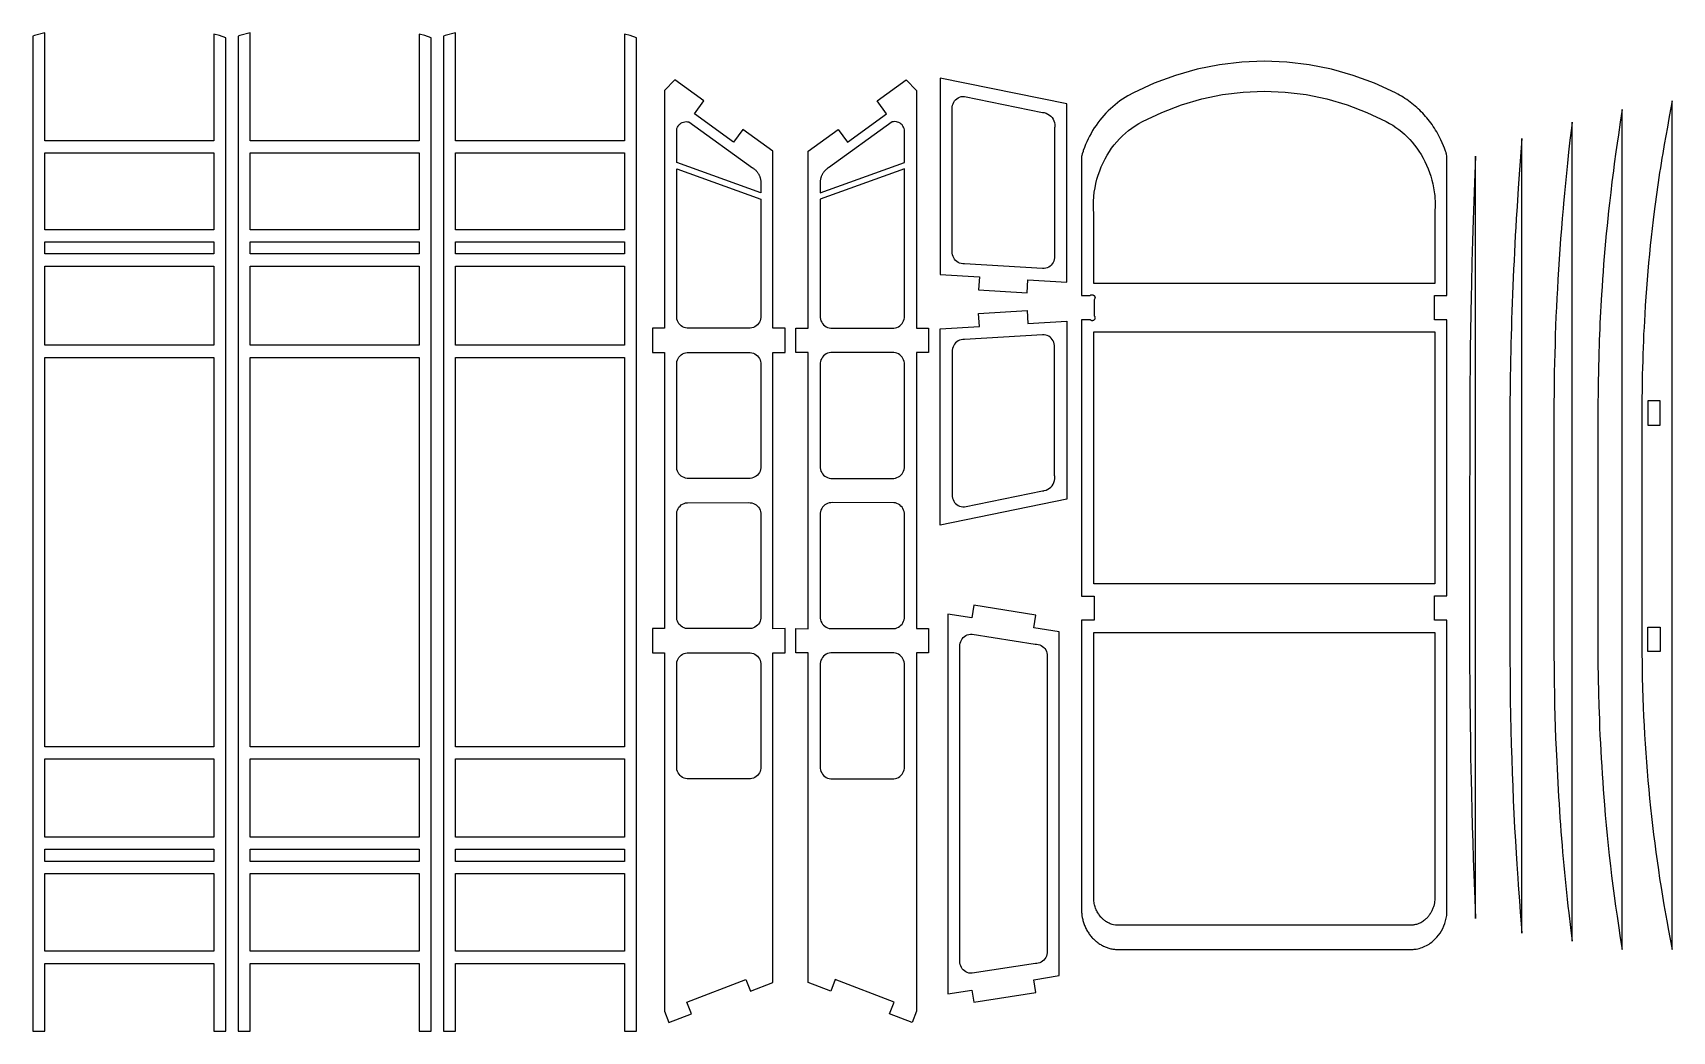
# Model space of a CAD drawing. Extents: x -70 to 101, y -106 to 32.
# Drawn here: x -70.3 to -2.7, y -8.7 to 32.5 of the extents above; entities that cross this region are included whole.
import ezdxf

# ---------------------------------------------------------------- set-up
doc = ezdxf.new("R2010")
doc.units = 0
doc.layers.get('0').update_dxf_attribs({"linetype": 'CONTINUOUS'})
doc.layers.add('SECTIONCUTEDGES', color=18, linetype='CONTINUOUS')

msp = doc.modelspace()

# ---------------------------------------------------------------- linework, layer by layer
for points in [[(-29.274, 21.748), (-29.242, 22.28), (-27.636, 22.184), (-27.636, 29.531), (-32.856, 30.601), (-32.856, 22.498), (-31.238, 22.401), (-31.27, 21.869)], [(-69.784, 24.344), (-69.784, 27.511), (-62.815, 27.511), (-62.815, 24.344)], [(-61.316, 24.344), (-61.316, 27.511), (-54.346, 27.511), (-54.346, 24.344)], [(-69.784, 23.345), (-69.784, 23.845), (-62.815, 23.845), (-62.815, 23.345)], [(-61.316, 23.345), (-61.316, 23.845), (-54.346, 23.845), (-54.346, 23.345)], [(-52.847, 23.345), (-52.847, 23.845), (-45.878, 23.845), (-45.878, 23.345)], [(-3.163, 17.285), (-3.663, 17.285), (-3.663, 16.282), (-3.163, 16.282)], [(-3.163, 6.944), (-3.663, 6.944), (-3.663, 7.946), (-3.163, 7.946)], [(-69.784, -1.708), (-69.784, -1.209), (-62.815, -1.209), (-62.815, -1.708)], [(-61.316, -1.708), (-61.316, -1.209), (-54.346, -1.209), (-54.346, -1.708)], [(-52.847, -1.708), (-52.847, -1.209), (-45.878, -1.209), (-45.878, -1.708)]]:
    msp.add_lwpolyline(points, close=True)
at = {"layer": 'SECTIONCUTEDGES'}
for points in [[(-70.284, -8.713), (-69.784, -8.713), (-69.784, -5.915), (-62.815, -5.915), (-62.815, -8.713), (-62.315, -8.713), (-62.315, 32.265), (-62.58, 32.356), (-62.815, 32.418), (-62.815, 28.011), (-69.784, 28.011), (-69.784, 32.468), (-70.22, 32.352), (-70.284, 32.33)], [(-61.815, -8.713), (-61.316, -8.713), (-61.316, -5.915), (-54.346, -5.915), (-54.346, -8.713), (-53.847, -8.713), (-53.847, 32.265), (-54.112, 32.356), (-54.346, 32.418), (-54.346, 28.011), (-61.316, 28.011), (-61.316, 32.468), (-61.749, 32.353), (-61.815, 32.33)], [(-53.347, -8.713), (-52.847, -8.713), (-52.847, -5.915), (-45.878, -5.915), (-45.878, -8.713), (-45.378, -8.713), (-45.378, 32.265), (-45.643, 32.356), (-45.878, 32.418), (-45.878, 28.011), (-52.847, 28.011), (-52.847, 32.468), (-53.274, 32.355), (-53.347, 32.33)], [(-26.535, -4.904), (-26.505, -4.934), (-26.473, -4.964), (-26.441, -4.992), (-26.408, -5.019), (-26.374, -5.046), (-26.34, -5.071), (-26.305, -5.095), (-26.269, -5.119), (-26.233, -5.141), (-26.196, -5.163), (-26.158, -5.183), (-26.12, -5.203), (-26.084, -5.22), (-26.047, -5.236), (-26.01, -5.251), (-25.972, -5.265), (-25.934, -5.278), (-25.895, -5.289), (-25.857, -5.3), (-25.817, -5.309), (-25.778, -5.317), (-25.739, -5.324), (-25.699, -5.33), (-25.659, -5.335), (-25.625, -5.338), (-13.357, -5.338), (-13.343, -5.338), (-13.305, -5.334), (-13.219, -5.322), (-13.157, -5.31), (-13.095, -5.295), (-13.034, -5.278), (-12.974, -5.258), (-12.916, -5.235), (-12.858, -5.209), (-12.801, -5.181), (-12.746, -5.15), (-12.692, -5.117), (-12.64, -5.082), (-12.579, -5.036), (-12.551, -5.013), (-12.449, -4.92), (-12.373, -4.839), (-12.303, -4.753), (-12.238, -4.663), (-12.179, -4.569), (-12.126, -4.471), (-12.08, -4.37), (-12.04, -4.266), (-12.008, -4.16), (-11.982, -4.052), (-11.963, -3.942), (-11.952, -3.831), (-11.952, 8.243), (-12.467, 8.243), (-12.467, 9.242), (-11.952, 9.242), (-11.952, 20.635), (-12.467, 20.635), (-12.467, 21.634), (-11.952, 21.634), (-11.952, 27.383), (-11.967, 27.461), (-11.98, 27.508), (-11.988, 27.531), (-12.01, 27.592), (-12.052, 27.704), (-12.093, 27.809), (-12.144, 27.93), (-12.199, 28.051), (-12.239, 28.134), (-12.281, 28.216), (-12.325, 28.297), (-12.371, 28.377), (-12.418, 28.456), (-12.467, 28.534), (-12.515, 28.607), (-12.565, 28.679), (-12.616, 28.749), (-12.668, 28.819), (-12.722, 28.887), (-12.777, 28.954), (-12.834, 29.02), (-12.892, 29.085), (-12.951, 29.149), (-13.012, 29.211), (-13.074, 29.272), (-13.137, 29.332), (-13.201, 29.391), (-13.267, 29.448), (-13.333, 29.503), (-13.401, 29.557), (-13.47, 29.61), (-13.54, 29.662), (-13.611, 29.711), (-13.683, 29.76), (-13.756, 29.807), (-13.83, 29.852), (-13.905, 29.896), (-13.981, 29.938), (-14.076, 29.988), (-14.944, 30.387), (-15.822, 30.712), (-16.721, 30.965), (-17.634, 31.148), (-18.558, 31.257), (-19.486, 31.294), (-20.414, 31.257), (-21.338, 31.148), (-22.251, 30.965), (-23.15, 30.712), (-24.028, 30.387), (-24.885, 29.994), (-25.117, 29.866), (-25.227, 29.8), (-25.334, 29.73), (-25.439, 29.656), (-25.542, 29.58), (-25.642, 29.5), (-25.74, 29.417), (-25.835, 29.331), (-25.927, 29.243), (-26.017, 29.151), (-26.104, 29.057), (-26.188, 28.96), (-26.27, 28.859), (-26.349, 28.756), (-26.424, 28.65), (-26.497, 28.543), (-26.566, 28.433), (-26.632, 28.321), (-26.694, 28.207), (-26.753, 28.091), (-26.808, 27.973), (-26.86, 27.854), (-26.908, 27.733), (-26.952, 27.611), (-26.963, 27.578), (-26.996, 27.477), (-27.017, 27.405), (-27.019, 27.394), (-27.02, 27.385), (-27.02, 21.627), (-26.682, 21.627), (-26.678, 21.629), (-26.675, 21.633), (-26.662, 21.643), (-26.657, 21.647), (-26.645, 21.653), (-26.632, 21.658), (-26.619, 21.661), (-26.606, 21.663), (-26.592, 21.664), (-26.579, 21.663), (-26.565, 21.66), (-26.552, 21.656), (-26.539, 21.651), (-26.527, 21.644), (-26.514, 21.634), (-26.506, 21.627), (-26.495, 21.615), (-26.49, 21.607), (-26.485, 21.599), (-26.481, 21.591), (-26.477, 21.583), (-26.474, 21.574), (-26.472, 21.565), (-26.47, 21.556), (-26.469, 21.547), (-26.469, 21.538), (-26.47, 21.526), (-26.473, 21.513), (-26.476, 21.505), (-26.504, 21.455), (-26.506, 21.45), (-26.506, 20.804), (-26.504, 20.801), (-26.497, 20.796), (-26.49, 20.786), (-26.486, 20.779), (-26.481, 20.77), (-26.476, 20.756), (-26.472, 20.743), (-26.47, 20.731), (-26.469, 20.718), (-26.469, 20.706), (-26.471, 20.694), (-26.474, 20.682), (-26.477, 20.671), (-26.482, 20.659), (-26.488, 20.649), (-26.495, 20.639), (-26.506, 20.627), (-26.512, 20.621), (-26.522, 20.613), (-26.533, 20.606), (-26.544, 20.601), (-26.557, 20.596), (-26.569, 20.593), (-26.582, 20.591), (-26.595, 20.591), (-26.606, 20.592), (-26.622, 20.596), (-26.626, 20.598), (-26.675, 20.625), (-26.682, 20.627), (-27.02, 20.627), (-27.02, 9.234), (-26.506, 9.234), (-26.506, 8.235), (-27.02, 8.235), (-27.02, -3.831), (-27.019, -3.847), (-27.016, -3.886), (-27.006, -3.959), (-26.996, -4.019), (-26.988, -4.062), (-26.978, -4.105), (-26.967, -4.148), (-26.955, -4.191), (-26.942, -4.233), (-26.928, -4.275), (-26.913, -4.317), (-26.897, -4.358), (-26.88, -4.399), (-26.861, -4.439), (-26.842, -4.479), (-26.821, -4.518), (-26.8, -4.556), (-26.778, -4.594), (-26.755, -4.631), (-26.73, -4.668), (-26.705, -4.704), (-26.679, -4.739), (-26.652, -4.774), (-26.624, -4.807), (-26.595, -4.841), (-26.566, -4.873)], [(-44.044, -8.358), (-43.113, -7.999), (-43.301, -7.508), (-40.874, -6.573), (-40.685, -7.064), (-39.753, -6.705), (-39.754, 6.892), (-39.254, 6.892), (-39.254, 7.891), (-39.754, 7.89), (-39.754, 19.284), (-39.254, 19.284), (-39.254, 20.283), (-39.754, 20.283), (-39.754, 27.589), (-40.991, 28.486), (-41.374, 27.957), (-42.993, 29.13), (-42.608, 29.662), (-43.794, 30.521), (-44.224, 30.092), (-44.224, 20.283), (-44.224, 20.282), (-44.724, 20.283), (-44.724, 19.284), (-44.224, 19.284), (-44.224, 7.891), (-44.724, 7.891), (-44.724, 6.892), (-44.224, 6.892), (-44.224, -7.891)], [(-38.304, -6.705), (-38.304, 6.892), (-38.804, 6.892), (-38.804, 7.891), (-38.304, 7.89), (-38.304, 19.284), (-38.803, 19.284), (-38.803, 20.283), (-38.304, 20.283), (-38.304, 27.589), (-37.066, 28.486), (-36.683, 27.957), (-35.064, 29.13), (-35.449, 29.662), (-34.263, 30.521), (-33.833, 30.092), (-33.833, 20.283), (-33.833, 20.282), (-33.333, 20.283), (-33.333, 19.284), (-33.833, 19.284), (-33.833, 7.891), (-33.334, 7.891), (-33.334, 6.892), (-33.833, 6.892), (-33.833, -7.891), (-34.013, -8.358), (-34.945, -7.999), (-34.756, -7.508), (-37.183, -6.573), (-37.372, -7.064)], [(-32.261, 23.128), (-32.297, 23.183), (-32.325, 23.243), (-32.344, 23.306), (-32.355, 23.373), (-32.356, 29.356), (-32.355, 29.411), (-32.344, 29.478), (-32.325, 29.541), (-32.297, 29.601), (-32.261, 29.657), (-32.217, 29.707), (-32.167, 29.75), (-32.112, 29.786), (-32.052, 29.814), (-31.989, 29.834), (-31.924, 29.844), (-31.857, 29.846), (-28.634, 29.185), (-28.618, 29.182), (-28.578, 29.177), (-28.563, 29.174), (-28.485, 29.151), (-28.415, 29.118), (-28.35, 29.077), (-28.292, 29.027), (-28.241, 28.969), (-28.199, 28.905), (-28.166, 28.835), (-28.142, 28.762), (-28.129, 28.686), (-28.127, 28.609), (-28.128, 28.596), (-28.135, 28.545), (-28.136, 23.215), (-28.136, 23.185), (-28.148, 23.112), (-28.167, 23.049), (-28.195, 22.989), (-28.231, 22.934), (-28.275, 22.884), (-28.325, 22.84), (-28.38, 22.804), (-28.44, 22.776), (-28.503, 22.757), (-28.568, 22.746), (-28.634, 22.744), (-31.858, 22.938), (-31.916, 22.939), (-31.989, 22.951), (-32.052, 22.97), (-32.112, 22.998), (-32.167, 23.034), (-32.217, 23.078)], [(-26.52, 22.126), (-26.52, 24.921), (-26.521, 24.957), (-26.523, 25.029), (-26.533, 25.173), (-26.536, 25.245), (-26.537, 25.335), (-26.533, 25.507), (-26.518, 25.714), (-26.497, 25.894), (-26.468, 26.073), (-26.431, 26.25), (-26.387, 26.426), (-26.335, 26.599), (-26.276, 26.77), (-26.209, 26.939), (-26.135, 27.104), (-26.054, 27.266), (-25.966, 27.424), (-25.877, 27.568), (-25.782, 27.707), (-25.68, 27.842), (-25.572, 27.973), (-25.458, 28.098), (-25.338, 28.217), (-25.213, 28.331), (-25.083, 28.439), (-24.948, 28.54), (-24.808, 28.636), (-24.664, 28.724), (-24.516, 28.806), (-23.719, 29.185), (-22.899, 29.498), (-22.062, 29.743), (-21.211, 29.918), (-20.351, 30.024), (-19.486, 30.059), (-18.621, 30.024), (-17.761, 29.918), (-16.91, 29.743), (-16.073, 29.498), (-15.253, 29.185), (-14.455, 28.806), (-14.321, 28.732), (-14.19, 28.652), (-14.062, 28.567), (-13.938, 28.477), (-13.818, 28.381), (-13.702, 28.281), (-13.591, 28.175), (-13.484, 28.065), (-13.382, 27.95), (-13.285, 27.832), (-13.193, 27.709), (-13.106, 27.582), (-13.019, 27.444), (-12.938, 27.302), (-12.863, 27.157), (-12.793, 27.009), (-12.73, 26.858), (-12.672, 26.706), (-12.62, 26.551), (-12.575, 26.393), (-12.536, 26.235), (-12.503, 26.075), (-12.477, 25.913), (-12.466, 25.826), (-12.457, 25.751), (-12.45, 25.678), (-12.447, 25.62), (-12.443, 25.537), (-12.442, 25.399), (-12.45, 25.026), (-12.452, 22.126)], [(-4.726, -5.338), (-4.726, 29.307), (-4.805, 28.784), (-4.882, 28.26), (-4.932, 27.911), (-4.981, 27.562), (-5.049, 27.064), (-5.087, 26.769), (-5.144, 26.326), (-5.197, 25.883), (-5.248, 25.439), (-5.283, 25.126), (-5.316, 24.812), (-5.348, 24.499), (-5.379, 24.185), (-5.408, 23.872), (-5.436, 23.558), (-5.463, 23.244), (-5.488, 22.93), (-5.512, 22.615), (-5.535, 22.301), (-5.556, 21.987), (-5.576, 21.672), (-5.59, 21.437), (-5.603, 21.201), (-5.616, 20.965), (-5.628, 20.729), (-5.639, 20.494), (-5.65, 20.258), (-5.66, 20.022), (-5.669, 19.786), (-5.677, 19.55), (-5.685, 19.314), (-5.691, 19.078), (-5.701, 18.682), (-5.705, 18.521), (-5.714, 18.039), (-5.72, 17.604), (-5.723, 17.193), (-5.724, 17.056), (-5.724, 6.821), (-5.722, 6.495), (-5.713, 5.843), (-5.701, 5.262), (-5.685, 4.682), (-5.677, 4.449), (-5.666, 4.13), (-5.653, 3.81), (-5.639, 3.491), (-5.624, 3.171), (-5.607, 2.852), (-5.589, 2.533), (-5.57, 2.213), (-5.55, 1.894), (-5.528, 1.575), (-5.505, 1.256), (-5.481, 0.937), (-5.455, 0.619), (-5.42, 0.201), (-5.382, -0.217), (-5.342, -0.634), (-5.299, -1.052), (-5.255, -1.469), (-5.207, -1.886), (-5.158, -2.302), (-5.106, -2.718), (-5.052, -3.134), (-4.996, -3.55), (-4.937, -3.965), (-4.851, -4.54), (-4.814, -4.78)], [(-2.66, -5.338), (-2.66, 29.659), (-2.729, 29.299), (-2.795, 28.939), (-2.861, 28.578), (-2.925, 28.218), (-2.988, 27.857), (-3.049, 27.496), (-3.083, 27.296), (-3.115, 27.097), (-3.147, 26.898), (-3.178, 26.699), (-3.209, 26.499), (-3.239, 26.3), (-3.268, 26.1), (-3.296, 25.9), (-3.324, 25.7), (-3.351, 25.5), (-3.378, 25.3), (-3.404, 25.1), (-3.448, 24.748), (-3.489, 24.396), (-3.529, 24.043), (-3.567, 23.691), (-3.603, 23.338), (-3.636, 22.985), (-3.668, 22.631), (-3.697, 22.278), (-3.725, 21.924), (-3.75, 21.571), (-3.774, 21.217), (-3.795, 20.863), (-3.81, 20.587), (-3.824, 20.311), (-3.838, 20.035), (-3.849, 19.759), (-3.86, 19.483), (-3.87, 19.207), (-3.879, 18.931), (-3.886, 18.655), (-3.893, 18.379), (-3.898, 18.103), (-3.902, 17.827), (-3.907, 17.284), (-3.907, 6.891), (-3.903, 6.461), (-3.902, 6.353), (-3.893, 5.876), (-3.882, 5.453), (-3.868, 5.029), (-3.854, 4.652), (-3.838, 4.274), (-3.819, 3.896), (-3.798, 3.519), (-3.775, 3.141), (-3.75, 2.764), (-3.722, 2.387), (-3.693, 2.01), (-3.661, 1.633), (-3.627, 1.256), (-3.591, 0.88), (-3.553, 0.504), (-3.514, 0.138), (-3.472, -0.228), (-3.429, -0.594), (-3.383, -0.959), (-3.335, -1.324), (-3.285, -1.689), (-3.232, -2.053), (-3.178, -2.417), (-3.121, -2.781), (-3.062, -3.144), (-3.001, -3.507), (-2.887, -4.155), (-2.813, -4.553), (-2.755, -4.852)], [(-43.724, 27.117), (-43.724, 28.434), (-43.723, 28.461), (-43.712, 28.517), (-43.693, 28.57), (-43.666, 28.62), (-43.633, 28.665), (-43.594, 28.705), (-43.549, 28.74), (-43.5, 28.767), (-43.448, 28.787), (-43.393, 28.8), (-43.337, 28.804), (-43.281, 28.8), (-43.226, 28.789), (-40.597, 26.904), (-40.559, 26.879), (-40.537, 26.862), (-40.518, 26.847), (-40.5, 26.831), (-40.483, 26.815), (-40.466, 26.798), (-40.449, 26.781), (-40.434, 26.764), (-40.418, 26.745), (-40.404, 26.727), (-40.389, 26.708), (-40.376, 26.688), (-40.363, 26.668), (-40.351, 26.648), (-40.339, 26.627), (-40.328, 26.606), (-40.318, 26.585), (-40.308, 26.563), (-40.3, 26.541), (-40.291, 26.519), (-40.284, 26.496), (-40.277, 26.473), (-40.271, 26.45), (-40.266, 26.427), (-40.261, 26.404), (-40.256, 26.371), (-40.254, 26.355), (-40.253, 25.872)], [(-37.804, 25.872), (-34.333, 27.117), (-34.333, 28.434), (-34.334, 28.461), (-34.345, 28.517), (-34.364, 28.57), (-34.391, 28.62), (-34.424, 28.665), (-34.463, 28.705), (-34.508, 28.74), (-34.557, 28.767), (-34.61, 28.787), (-34.664, 28.8), (-34.72, 28.804), (-34.777, 28.8), (-34.832, 28.789), (-37.46, 26.904), (-37.498, 26.879), (-37.521, 26.862), (-37.539, 26.847), (-37.557, 26.831), (-37.574, 26.815), (-37.591, 26.798), (-37.608, 26.781), (-37.624, 26.764), (-37.639, 26.745), (-37.654, 26.727), (-37.668, 26.708), (-37.681, 26.688), (-37.694, 26.668), (-37.706, 26.648), (-37.718, 26.627), (-37.729, 26.606), (-37.739, 26.585), (-37.749, 26.563), (-37.758, 26.541), (-37.766, 26.519), (-37.773, 26.496), (-37.78, 26.473), (-37.786, 26.45), (-37.791, 26.427), (-37.796, 26.404), (-37.801, 26.371), (-37.803, 26.355)], [(-6.791, -4.997), (-6.791, 28.784), (-6.82, 28.537), (-6.877, 28.044), (-6.932, 27.55), (-6.981, 27.095), (-7.024, 26.68), (-7.065, 26.264), (-7.105, 25.848), (-7.143, 25.432), (-7.161, 25.224), (-7.197, 24.808), (-7.231, 24.389), (-7.264, 23.969), (-7.295, 23.55), (-7.324, 23.13), (-7.351, 22.71), (-7.376, 22.29), (-7.398, 21.908), (-7.418, 21.527), (-7.437, 21.145), (-7.454, 20.763), (-7.469, 20.381), (-7.483, 19.999), (-7.495, 19.617), (-7.506, 19.235), (-7.516, 18.853), (-7.523, 18.471), (-7.53, 18.089), (-7.535, 17.631), (-7.538, 17.183), (-7.54, 16.839), (-7.54, 6.859), (-7.536, 6.262), (-7.529, 5.664), (-7.52, 5.198), (-7.51, 4.742), (-7.498, 4.287), (-7.484, 3.832), (-7.468, 3.376), (-7.449, 2.921), (-7.426, 2.405), (-7.412, 2.116), (-7.397, 1.827), (-7.382, 1.538), (-7.365, 1.249), (-7.347, 0.961), (-7.329, 0.672), (-7.31, 0.383), (-7.29, 0.095), (-7.269, -0.194), (-7.248, -0.482), (-7.225, -0.771), (-7.202, -1.049), (-7.179, -1.327), (-7.155, -1.605), (-7.13, -1.883), (-7.104, -2.161), (-7.077, -2.439), (-7.05, -2.716), (-7.021, -2.994), (-6.992, -3.271), (-6.962, -3.549), (-6.931, -3.826), (-6.859, -4.439)], [(-9.001, -2.857), (-8.964, -3.332), (-8.927, -3.806), (-8.889, -4.279), (-8.857, -4.673), (-8.857, 28.102), (-8.887, 27.726), (-8.956, 26.822), (-9.011, 26.061), (-9.061, 25.3), (-9.092, 24.801), (-9.113, 24.455), (-9.132, 24.108), (-9.151, 23.762), (-9.169, 23.415), (-9.186, 23.069), (-9.203, 22.722), (-9.218, 22.376), (-9.233, 22.029), (-9.247, 21.683), (-9.261, 21.336), (-9.273, 20.989), (-9.284, 20.656), (-9.295, 20.322), (-9.304, 19.989), (-9.313, 19.655), (-9.321, 19.321), (-9.328, 18.988), (-9.334, 18.654), (-9.34, 18.32), (-9.345, 17.987), (-9.348, 17.653), (-9.352, 17.319), (-9.354, 16.986), (-9.356, 16.573), (-9.357, 16.161), (-9.361, 12.322), (-9.359, 9.428), (-9.352, 6.455), (-9.35, 6.151), (-9.345, 5.542), (-9.338, 4.933), (-9.328, 4.325), (-9.315, 3.716), (-9.3, 3.108), (-9.282, 2.519), (-9.263, 1.951), (-9.241, 1.383), (-9.216, 0.815), (-9.189, 0.247), (-9.159, -0.321), (-9.128, -0.861), (-9.097, -1.373), (-9.069, -1.82), (-9.03, -2.394), (-9.01, -2.681)], [(-52.847, 24.344), (-52.847, 27.511), (-45.878, 27.511), (-45.878, 24.344)], [(-10.829, -2.595), (-10.803, -3.264), (-10.769, -4.068), (-10.769, 27.383), (-10.814, 26.28), (-10.842, 25.518), (-10.869, 24.757), (-10.896, 23.881), (-10.92, 23.006), (-10.942, 22.13), (-10.955, 21.547), (-10.966, 20.963), (-10.981, 20.087), (-10.989, 19.503), (-10.999, 18.627), (-11.004, 18.043), (-11.007, 17.532), (-11.01, 16.872), (-11.02, 11.542), (-11.018, 6.649), (-11.016, 6.217), (-11.014, 5.784), (-11.011, 5.352), (-11.008, 4.919), (-11.001, 4.27), (-10.997, 3.949), (-10.987, 3.306), (-10.977, 2.663), (-10.964, 2.021), (-10.957, 1.699), (-10.942, 1.057), (-10.926, 0.414), (-10.907, -0.255), (-10.887, -0.924), (-10.865, -1.592), (-10.853, -1.927)], [(-43.629, 20.472), (-43.665, 20.528), (-43.693, 20.588), (-43.712, 20.651), (-43.723, 20.716), (-43.724, 20.754), (-43.724, 26.852), (-40.253, 25.607), (-40.253, 20.782), (-40.254, 20.722), (-40.266, 20.651), (-40.285, 20.588), (-40.313, 20.528), (-40.349, 20.472), (-40.393, 20.423), (-40.443, 20.379), (-40.498, 20.343), (-40.558, 20.315), (-40.621, 20.295), (-40.689, 20.285), (-40.743, 20.283), (-43.226, 20.283), (-43.292, 20.285), (-43.357, 20.295), (-43.42, 20.315), (-43.48, 20.343), (-43.535, 20.379), (-43.585, 20.422)], [(-37.708, 20.472), (-37.665, 20.423), (-37.615, 20.379), (-37.559, 20.343), (-37.5, 20.315), (-37.436, 20.295), (-37.368, 20.285), (-37.315, 20.283), (-34.832, 20.283), (-34.766, 20.285), (-34.7, 20.295), (-34.637, 20.315), (-34.577, 20.343), (-34.522, 20.379), (-34.472, 20.422), (-34.429, 20.472), (-34.393, 20.528), (-34.364, 20.588), (-34.345, 20.651), (-34.334, 20.716), (-34.333, 20.754), (-34.333, 26.852), (-37.804, 25.607), (-37.804, 20.782), (-37.803, 20.722), (-37.792, 20.651), (-37.772, 20.588), (-37.744, 20.528)], [(-69.784, 19.577), (-69.784, 22.845), (-62.815, 22.845), (-62.815, 19.577)], [(-61.316, 19.577), (-61.316, 22.845), (-54.346, 22.845), (-54.346, 19.577)], [(-52.847, 19.577), (-52.847, 22.845), (-45.878, 22.845), (-45.878, 19.577)], [(-32.856, 12.157), (-32.856, 20.259), (-31.238, 20.357), (-31.27, 20.889), (-29.274, 21.009), (-29.242, 20.477), (-27.636, 20.574), (-27.636, 13.226)], [(-32.261, 13.101), (-32.217, 13.051), (-32.167, 13.007), (-32.112, 12.971), (-32.052, 12.943), (-31.989, 12.924), (-31.924, 12.913), (-31.857, 12.912), (-28.634, 13.572), (-28.618, 13.575), (-28.578, 13.58), (-28.563, 13.583), (-28.485, 13.606), (-28.415, 13.639), (-28.35, 13.68), (-28.292, 13.731), (-28.241, 13.788), (-28.199, 13.853), (-28.166, 13.922), (-28.142, 13.995), (-28.129, 14.071), (-28.127, 14.148), (-28.128, 14.162), (-28.135, 14.212), (-28.136, 19.542), (-28.136, 19.572), (-28.148, 19.645), (-28.167, 19.708), (-28.195, 19.768), (-28.231, 19.824), (-28.275, 19.873), (-28.325, 19.917), (-28.38, 19.953), (-28.44, 19.981), (-28.503, 20.001), (-28.568, 20.011), (-28.634, 20.013), (-31.858, 19.819), (-31.916, 19.818), (-31.989, 19.807), (-32.052, 19.787), (-32.112, 19.759), (-32.167, 19.723), (-32.217, 19.679), (-32.261, 19.63), (-32.297, 19.574), (-32.325, 19.514), (-32.344, 19.451), (-32.355, 19.384), (-32.356, 13.401), (-32.355, 13.346), (-32.344, 13.279), (-32.325, 13.216), (-32.297, 13.156)], [(-26.52, 9.734), (-26.52, 20.128), (-12.452, 20.128), (-12.452, 9.734)], [(-69.784, 3.018), (-69.784, 19.078), (-62.815, 19.078), (-62.815, 3.018)], [(-61.316, 3.018), (-61.316, 19.078), (-54.346, 19.078), (-54.346, 3.018)], [(-52.847, 3.018), (-52.847, 19.078), (-45.878, 19.078), (-45.878, 3.018)], [(-43.629, 14.276), (-43.665, 14.332), (-43.693, 14.391), (-43.712, 14.455), (-43.723, 14.523), (-43.724, 14.548), (-43.724, 18.795), (-43.723, 18.85), (-43.712, 18.916), (-43.693, 18.98), (-43.665, 19.04), (-43.629, 19.095), (-43.585, 19.145), (-43.535, 19.188), (-43.48, 19.224), (-43.42, 19.252), (-43.357, 19.272), (-43.291, 19.283), (-43.226, 19.284), (-40.752, 19.284), (-40.691, 19.283), (-40.621, 19.272), (-40.558, 19.252), (-40.498, 19.224), (-40.443, 19.188), (-40.393, 19.144), (-40.349, 19.095), (-40.313, 19.039), (-40.285, 18.979), (-40.266, 18.916), (-40.255, 18.849), (-40.254, 18.808), (-40.253, 14.576), (-40.254, 14.528), (-40.265, 14.455), (-40.285, 14.391), (-40.313, 14.332), (-40.349, 14.276), (-40.393, 14.226), (-40.442, 14.183), (-40.498, 14.147), (-40.558, 14.119), (-40.621, 14.099), (-40.687, 14.089), (-43.225, 14.087), (-43.29, 14.088), (-43.357, 14.099), (-43.42, 14.119), (-43.48, 14.147), (-43.535, 14.183), (-43.585, 14.226)], [(-37.708, 14.276), (-37.665, 14.226), (-37.615, 14.183), (-37.559, 14.147), (-37.5, 14.119), (-37.436, 14.099), (-37.37, 14.089), (-34.832, 14.087), (-34.767, 14.088), (-34.7, 14.099), (-34.637, 14.119), (-34.577, 14.147), (-34.522, 14.183), (-34.472, 14.226), (-34.429, 14.276), (-34.393, 14.332), (-34.365, 14.391), (-34.345, 14.455), (-34.334, 14.523), (-34.333, 14.548), (-34.333, 18.795), (-34.334, 18.85), (-34.345, 18.916), (-34.364, 18.98), (-34.392, 19.04), (-34.428, 19.095), (-34.472, 19.145), (-34.522, 19.188), (-34.577, 19.224), (-34.637, 19.252), (-34.7, 19.272), (-34.766, 19.283), (-34.832, 19.284), (-37.305, 19.284), (-37.366, 19.283), (-37.436, 19.272), (-37.5, 19.252), (-37.559, 19.224), (-37.615, 19.188), (-37.665, 19.144), (-37.708, 19.095), (-37.744, 19.039), (-37.772, 18.979), (-37.792, 18.916), (-37.803, 18.849), (-37.804, 18.808), (-37.804, 14.576), (-37.803, 14.528), (-37.792, 14.455), (-37.772, 14.391), (-37.744, 14.332)], [(-43.665, 8.135), (-43.693, 8.195), (-43.712, 8.258), (-43.723, 8.328), (-43.724, 8.39), (-43.724, 12.589), (-43.723, 12.651), (-43.712, 12.72), (-43.693, 12.783), (-43.665, 12.843), (-43.629, 12.899), (-43.585, 12.949), (-43.535, 12.992), (-43.48, 13.028), (-43.42, 13.056), (-43.357, 13.076), (-43.29, 13.086), (-43.284, 13.087), (-40.752, 13.088), (-40.692, 13.087), (-40.621, 13.075), (-40.558, 13.056), (-40.498, 13.028), (-40.443, 12.992), (-40.393, 12.948), (-40.349, 12.898), (-40.313, 12.843), (-40.285, 12.783), (-40.266, 12.72), (-40.255, 12.655), (-40.253, 12.594), (-40.253, 8.39), (-40.255, 8.325), (-40.265, 8.258), (-40.285, 8.195), (-40.313, 8.136), (-40.349, 8.08), (-40.393, 8.03), (-40.442, 7.987), (-40.498, 7.951), (-40.558, 7.923), (-40.621, 7.903), (-40.686, 7.892), (-40.724, 7.891), (-43.235, 7.891), (-43.288, 7.892), (-43.357, 7.903), (-43.42, 7.923), (-43.48, 7.951), (-43.535, 7.987), (-43.585, 8.03), (-43.629, 8.08)], [(-37.708, 8.08), (-37.665, 8.03), (-37.615, 7.987), (-37.559, 7.951), (-37.5, 7.923), (-37.437, 7.903), (-37.371, 7.892), (-37.333, 7.891), (-34.822, 7.891), (-34.769, 7.892), (-34.7, 7.903), (-34.637, 7.923), (-34.577, 7.951), (-34.522, 7.987), (-34.472, 8.03), (-34.429, 8.08), (-34.393, 8.135), (-34.365, 8.195), (-34.345, 8.258), (-34.334, 8.328), (-34.333, 8.39), (-34.333, 12.589), (-34.334, 12.651), (-34.345, 12.72), (-34.364, 12.783), (-34.392, 12.843), (-34.428, 12.899), (-34.472, 12.949), (-34.522, 12.992), (-34.577, 13.028), (-34.637, 13.056), (-34.7, 13.076), (-34.767, 13.086), (-34.774, 13.087), (-37.305, 13.088), (-37.366, 13.087), (-37.436, 13.075), (-37.5, 13.056), (-37.559, 13.028), (-37.615, 12.992), (-37.665, 12.948), (-37.708, 12.898), (-37.744, 12.843), (-37.772, 12.783), (-37.792, 12.72), (-37.802, 12.655), (-37.804, 12.594), (-37.804, 8.39), (-37.803, 8.325), (-37.792, 8.258), (-37.772, 8.195), (-37.744, 8.136)], [(-32.541, -7.177), (-31.552, -7.014), (-31.472, -7.518), (-28.906, -7.11), (-28.988, -6.591), (-27.942, -6.418), (-27.942, 7.756), (-28.99, 7.924), (-28.906, 8.448), (-31.472, 8.856), (-31.556, 8.335), (-32.541, 8.493)], [(-31.901, -6.186), (-31.945, -6.136), (-31.981, -6.081), (-32.009, -6.021), (-32.029, -5.958), (-32.04, -5.888), (-32.041, 7.164), (-32.04, 7.22), (-32.029, 7.295), (-32.009, 7.358), (-31.981, 7.418), (-31.945, 7.474), (-31.901, 7.523), (-31.852, 7.567), (-31.796, 7.603), (-31.736, 7.631), (-31.673, 7.651), (-31.608, 7.661), (-31.542, 7.663), (-28.941, 7.256), (-28.93, 7.255), (-28.889, 7.255), (-28.809, 7.244), (-28.746, 7.224), (-28.686, 7.196), (-28.631, 7.16), (-28.581, 7.117), (-28.538, 7.067), (-28.502, 7.011), (-28.473, 6.952), (-28.454, 6.888), (-28.443, 6.819), (-28.442, 6.767), (-28.442, -5.419), (-28.443, -5.477), (-28.454, -5.551), (-28.473, -5.614), (-28.502, -5.674), (-28.538, -5.729), (-28.581, -5.779), (-28.631, -5.823), (-28.686, -5.859), (-28.746, -5.887), (-28.809, -5.906), (-28.875, -5.917), (-28.88, -5.917), (-28.927, -5.917), (-31.542, -6.325), (-31.608, -6.324), (-31.673, -6.313), (-31.736, -6.294), (-31.796, -6.265), (-31.852, -6.229)], [(-26.227, -4.002), (-26.254, -3.97), (-26.302, -3.907), (-26.314, -3.889), (-26.353, -3.829), (-26.376, -3.787), (-26.399, -3.745), (-26.419, -3.701), (-26.429, -3.679), (-26.447, -3.634), (-26.463, -3.589), (-26.477, -3.543), (-26.489, -3.496), (-26.5, -3.449), (-26.508, -3.402), (-26.515, -3.354), (-26.52, -3.301), (-26.52, 7.735), (-12.452, 7.735), (-12.452, -3.296), (-12.459, -3.373), (-12.465, -3.408), (-12.471, -3.442), (-12.478, -3.476), (-12.486, -3.511), (-12.495, -3.544), (-12.506, -3.578), (-12.517, -3.611), (-12.529, -3.644), (-12.542, -3.677), (-12.556, -3.709), (-12.571, -3.741), (-12.587, -3.772), (-12.604, -3.803), (-12.621, -3.834), (-12.64, -3.864), (-12.659, -3.893), (-12.68, -3.922), (-12.701, -3.95), (-12.723, -3.978), (-12.746, -4.005), (-12.769, -4.031), (-12.793, -4.057), (-12.818, -4.082), (-12.844, -4.106), (-12.879, -4.136), (-12.915, -4.164), (-12.953, -4.191), (-12.992, -4.215), (-13.033, -4.238), (-13.074, -4.258), (-13.117, -4.276), (-13.16, -4.292), (-13.204, -4.306), (-13.249, -4.318), (-13.295, -4.327), (-13.318, -4.331), (-13.346, -4.335), (-13.377, -4.338), (-25.581, -4.339), (-25.624, -4.335), (-25.7, -4.322), (-25.767, -4.305), (-25.806, -4.293), (-25.844, -4.278), (-25.882, -4.262), (-25.919, -4.245), (-25.954, -4.225), (-25.998, -4.199), (-26.023, -4.182), (-26.048, -4.164), (-26.072, -4.146), (-26.096, -4.128), (-26.119, -4.108), (-26.142, -4.088), (-26.164, -4.067), (-26.185, -4.046), (-26.206, -4.024)], [(-43.628, 1.884), (-43.665, 1.939), (-43.693, 1.999), (-43.712, 2.062), (-43.723, 2.127), (-43.723, 2.137), (-43.724, 6.393), (-43.723, 6.453), (-43.712, 6.524), (-43.693, 6.587), (-43.665, 6.647), (-43.629, 6.703), (-43.585, 6.753), (-43.535, 6.796), (-43.48, 6.832), (-43.42, 6.86), (-43.357, 6.88), (-43.292, 6.89), (-43.235, 6.891), (-40.752, 6.892), (-40.696, 6.891), (-40.621, 6.879), (-40.558, 6.86), (-40.498, 6.832), (-40.442, 6.795), (-40.393, 6.752), (-40.349, 6.702), (-40.313, 6.647), (-40.285, 6.587), (-40.265, 6.524), (-40.254, 6.455), (-40.253, 6.397), (-40.253, 2.194), (-40.255, 2.128), (-40.265, 2.062), (-40.285, 1.999), (-40.313, 1.939), (-40.349, 1.884), (-40.393, 1.834), (-40.442, 1.791), (-40.498, 1.755), (-40.558, 1.727), (-40.621, 1.707), (-40.686, 1.696), (-40.743, 1.695), (-43.225, 1.695), (-43.288, 1.696), (-43.357, 1.707), (-43.42, 1.726), (-43.48, 1.754), (-43.535, 1.791), (-43.585, 1.834)], [(-37.665, 1.834), (-37.615, 1.791), (-37.559, 1.755), (-37.5, 1.727), (-37.437, 1.707), (-37.371, 1.696), (-37.315, 1.695), (-34.832, 1.695), (-34.769, 1.696), (-34.7, 1.707), (-34.637, 1.726), (-34.577, 1.754), (-34.522, 1.791), (-34.472, 1.834), (-34.429, 1.884), (-34.393, 1.939), (-34.365, 1.999), (-34.345, 2.062), (-34.334, 2.127), (-34.334, 2.137), (-34.333, 6.393), (-34.334, 6.453), (-34.345, 6.524), (-34.364, 6.587), (-34.392, 6.647), (-34.429, 6.703), (-34.472, 6.753), (-34.522, 6.796), (-34.577, 6.832), (-34.637, 6.86), (-34.7, 6.88), (-34.766, 6.89), (-34.822, 6.891), (-37.305, 6.892), (-37.361, 6.891), (-37.437, 6.879), (-37.5, 6.86), (-37.559, 6.832), (-37.615, 6.795), (-37.665, 6.752), (-37.708, 6.702), (-37.744, 6.647), (-37.772, 6.587), (-37.792, 6.524), (-37.803, 6.455), (-37.804, 6.397), (-37.804, 2.194), (-37.803, 2.128), (-37.792, 2.062), (-37.772, 1.999), (-37.744, 1.939), (-37.708, 1.884)], [(-69.784, -0.709), (-69.784, 2.518), (-62.815, 2.518), (-62.815, -0.709)], [(-61.316, -0.709), (-61.316, 2.518), (-54.346, 2.518), (-54.346, -0.709)], [(-52.847, -0.709), (-52.847, 2.518), (-45.878, 2.518), (-45.878, -0.709)], [(-69.784, -5.416), (-69.784, -2.208), (-62.815, -2.208), (-62.815, -5.416)], [(-61.316, -5.416), (-61.316, -2.208), (-54.346, -2.208), (-54.346, -5.416)], [(-52.847, -5.416), (-52.847, -2.208), (-45.878, -2.208), (-45.878, -5.416)]]:
    msp.add_lwpolyline(points, close=True, dxfattribs=at)

doc.saveas('drawing.dxf')
